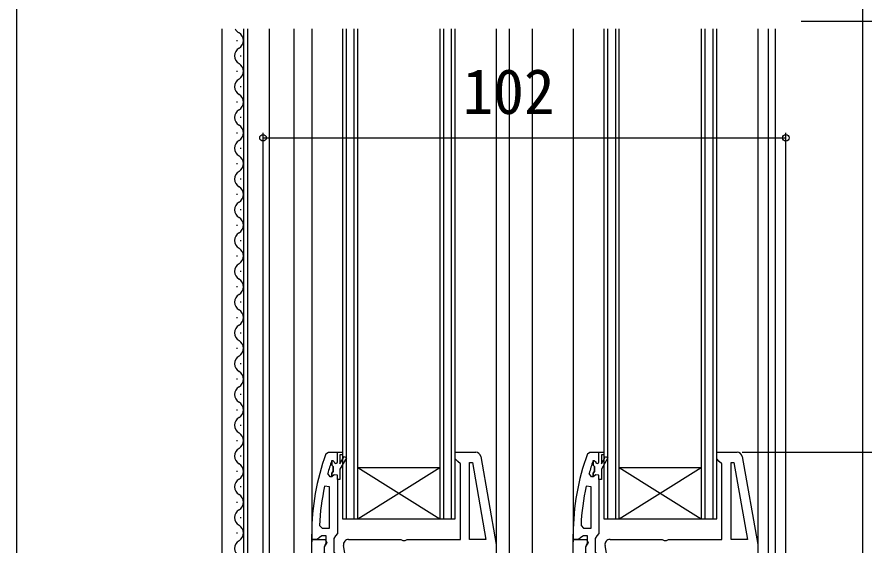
# Model space of a CAD drawing. Units: millimetres, scale not verified. Extents: x -526 to 524, y -783 to 779.
# Drawn here: x -348.8 to -183.6, y 52.1 to 155 of the extents above; entities that cross this region are included whole.
import ezdxf
from ezdxf.enums import TextEntityAlignment as Align

# ---------------------------------------------------------------- set-up
doc = ezdxf.new("R2010")
doc.units = ezdxf.units.MM
doc.header["$LTSCALE"] = 4
for name, color, linetype in [('0-2_YKK_11', 7, 'Continuous'), ('0-4_YKK_12', 2, 'Continuous'), ('0-7_YKK_D', 6, 'Continuous')]:
    doc.layers.add(name, color=color, linetype=linetype)
doc.styles.add('ＭＳ ゴシック', font='')
doc.styles.get('ＭＳ ゴシック').set_extended_font_data('MS Gothic')

msp = doc.modelspace()

# ---------------------------------------------------------------- linework, layer by layer
at = {"layer": '0-2_YKK_11'}
for points in [[(-288.521, 69.872), (-288.051, 70.2), (-285.3, 70.2), (-285.3, 69.7), (-285.8, 69.7), (-285.8, 67.9), (-284.966, 69.344), (-284.533, 69.094), (-285.8, 66.9), (-285.8, 64.9), (-286.3, 64.9), (-286.3, 65.7), (-286.89, 65.775), (-287.374, 65.4), (-287.4, 65.4), (-287.695, 65.4), (-288.177, 66.034)], [(-286.3, 68.3), (-286.3, 70.2), (-285.3, 70.2), (-285.3, 69.7), (-285.8, 69.7), (-285.8, 67.9), (-284.966, 69.344), (-284.533, 69.094), (-285.8, 66.9), (-285.8, 64.9), (-286.3, 64.9)], [(-284.1, 53.2), (-273.925, 53.2), (-273.534, 53.013), (-273.066, 53.013), (-272.676, 53.2), (-262.3, 53.2), (-262.3, 67.9), (-262.8, 68.4), (-263.3, 68.9), (-263.3, 70.2), (-259.313, 70.2)], [(-237.521, 69.872), (-237.051, 70.2), (-234.3, 70.2), (-234.3, 69.7), (-234.8, 69.7), (-234.8, 67.9), (-233.966, 69.344), (-233.533, 69.094), (-234.8, 66.9), (-234.8, 64.9), (-235.3, 64.9), (-235.3, 65.7), (-235.89, 65.775), (-236.374, 65.4), (-236.4, 65.4), (-236.695, 65.4), (-237.177, 66.034)], [(-235.3, 68.3), (-235.3, 70.2), (-234.3, 70.2), (-234.3, 69.7), (-234.8, 69.7), (-234.8, 67.9), (-233.966, 69.344), (-233.533, 69.094), (-234.8, 66.9), (-234.8, 64.9), (-235.3, 64.9)], [(-233.1, 53.2), (-222.925, 53.2), (-222.534, 53.013), (-222.066, 53.013), (-221.676, 53.2), (-211.3, 53.2), (-211.3, 67.9), (-211.8, 68.4), (-212.3, 68.9), (-212.3, 70.2), (-208.313, 70.2)], [(-287.426, 68.465), (-287.4, 68.517), (-287.4, 67.694), (-287.137, 67.397), (-287.137, 66.404), (-287.4, 66.107), (-287.4, 65.4), (-287.4, 66.107), (-287.137, 66.404), (-287.137, 67.397), (-287.4, 67.694), (-287.4, 68.6), (-287.2, 68.6), (-286.9, 68.3)], [(-258.328, 69.374), (-255.3, 52.2), (-255.3, -4.8)], [(-236.426, 68.465), (-236.4, 68.517), (-236.4, 67.694), (-236.137, 67.397), (-236.137, 66.404), (-236.4, 66.107), (-236.4, 65.4), (-236.4, 66.107), (-236.137, 66.404), (-236.137, 67.397), (-236.4, 67.694), (-236.4, 68.6), (-236.2, 68.6), (-235.9, 68.3)], [(-207.328, 69.374), (-204.3, 52.2), (-204.3, -4.8)], [(-286.3, 64.9), (-286.3, 54.354), (-286.65, 53.877), (-287, 53.4), (-287, 50.703), (-285.194, 48.393), (-284.8, 48.2), (-284.3, 47.7), (-284.3, 46.7), (-285.776, 46.7), (-288.887, 50.682)], [(-235.3, 64.9), (-235.3, 54.354), (-235.65, 53.877), (-236, 53.4), (-236, 50.703), (-234.194, 48.393), (-233.8, 48.2), (-233.3, 47.7), (-233.3, 46.7), (-234.776, 46.7), (-237.887, 50.682)], [(-287.8, 55.4), (-287.8, 63.453), (-288.788, 63.559)], [(-236.8, 55.4), (-236.8, 63.453), (-237.788, 63.559)], [(-289.764, 55.921), (-289.264, 55.4), (-287.8, 55.4)], [(-238.764, 55.921), (-238.264, 55.4), (-236.8, 55.4)], [(-288.7, 52.099), (-288.5, 52.499), (-288.5, 53.9), (-289.3, 53.9), (-289.777, 53.55), (-290.254, 53.2), (-291.3, 53.2), (-291.3, 54.2)], [(-291.3, -4.8), (-291.3, 53.2), (-288.677, 53.2), (-288.358, 52.624), (-288.9, 51.757), (-288.9, 46.4), (-284.093, 46.4), (-285.085, 52.027)], [(-237.7, 52.099), (-237.5, 52.499), (-237.5, 53.9), (-238.3, 53.9), (-238.777, 53.55), (-239.254, 53.2), (-240.3, 53.2), (-240.3, 54.2)], [(-240.3, -4.8), (-240.3, 53.2), (-237.677, 53.2), (-237.358, 52.624), (-237.9, 51.757), (-237.9, 46.4), (-233.093, 46.4), (-234.085, 52.027)]]:
    msp.add_lwpolyline(points, dxfattribs=at)
for points in [[(-259.952, 68.219), (-257.304, 53.2), (-260.5, 53.2), (-260.5, 68.171)], [(-208.952, 68.219), (-206.304, 53.2), (-209.5, 53.2), (-209.5, 68.171)]]:
    msp.add_lwpolyline(points, close=True, dxfattribs=at)
for centre, radius, start, end in [((-245.3, 54.126), 46, 159.9829, 179.90699), ((-259.313, 69.2), 1, 9.99998, 89.99996), ((-194.3, 54.126), 46, 159.9829, 179.90699), ((-208.313, 69.2), 1, 9.99998, 89.99996), ((-245.3, 54.126), 44.5, 161.20231, 164.47814), ((-286.6, 68.3), 0.3, 179.99999, 0.00001), ((-194.3, 54.126), 44.5, 161.20231, 164.47814), ((-235.6, 68.3), 0.3, 179.99999, 0.00001), ((-245.3, 54.126), 44.5, 167.76086, 177.68844), ((-194.3, 54.126), 44.5, 167.76086, 177.68844), ((-284.1, 52.2), 1, 90, 189.99998), ((-233.1, 52.2), 1, 90, 189.99998)]:
    msp.add_arc(centre, radius, start, end, dxfattribs=at)
at = {"layer": '0-4_YKK_12'}
for p, q in [((-183.8, 1.2), (-183.8, 322.2)), ((-195.8, 154.229), (-180.8, 154.229)), ((-308.8, 152.729), (-308.8, -21.8)), ((-304.6, 152.729), (-304.6, 23.2)), ((-303.8, 152.729), (-303.8, 23.2)), ((-299.6, 152.729), (-299.6, 23.2)), ((-294.8, 152.729), (-294.8, -21.8)), ((-291.302, 152.729), (-291.3, 52.7)), ((-285.3, 152.729), (-285.3, 57.2)), ((-284.6, 152.729), (-284.6, 57.2)), ((-283, 57.2), (-283, 152.729)), ((-282.3, 57.2), (-282.3, 152.729)), ((-266.3, 152.729), (-266.3, 57.2)), ((-265.6, 152.729), (-265.6, 57.2)), ((-264, 57.2), (-264, 152.729)), ((-263.3, 57.2), (-263.3, 152.729)), ((-255.3, 152.729), (-255.3, 50.174)), ((-252.798, 152.729), (-252.798, -5.8)), ((-248.298, 152.729), (-248.298, -5.8)), ((-240.3, 152.729), (-240.3, 52.7)), ((-234.3, 152.729), (-234.3, 57.2)), ((-233.6, 152.729), (-233.6, 57.2)), ((-232, 57.2), (-232, 152.729)), ((-231.3, 57.2), (-231.3, 152.729)), ((-215.3, 152.729), (-215.3, 57.2)), ((-214.6, 152.729), (-214.6, 57.2)), ((-213, 57.2), (-213, 152.729)), ((-212.3, 57.2), (-212.3, 152.729)), ((-204.3, 152.729), (-204.3, 52.174)), ((-202.2, 1.2), (-202.2, 152.729)), ((-200.8, 1.2), (-200.8, 152.729)), ((-305.86, 150.35), (-305.86, 150.55)), ((-305.1, 147.35), (-305.1, 147.55)), ((-305.86, 144.35), (-305.86, 144.55)), ((-305.1, 141.35), (-305.1, 141.55)), ((-305.86, 138.35), (-305.86, 138.55)), ((-305.1, 135.35), (-305.1, 135.55)), ((-305.86, 132.35), (-305.86, 132.55)), ((-305.1, 129.35), (-305.1, 129.55)), ((-305.86, 126.35), (-305.86, 126.55)), ((-305.1, 123.35), (-305.1, 123.55)), ((-305.86, 120.35), (-305.86, 120.55)), ((-305.1, 117.35), (-305.1, 117.55)), ((-305.86, 114.35), (-305.86, 114.55)), ((-305.1, 111.35), (-305.1, 111.55)), ((-305.86, 108.35), (-305.86, 108.55)), ((-305.1, 105.35), (-305.1, 105.55)), ((-305.86, 102.35), (-305.86, 102.55)), ((-305.1, 99.35), (-305.1, 99.55)), ((-305.86, 96.35), (-305.86, 96.55)), ((-305.1, 93.35), (-305.1, 93.55)), ((-305.86, 90.35), (-305.86, 90.55)), ((-305.1, 87.35), (-305.1, 87.55)), ((-305.86, 84.35), (-305.86, 84.55)), ((-305.1, 81.35), (-305.1, 81.55)), ((-305.86, 78.35), (-305.86, 78.55)), ((-305.1, 75.35), (-305.1, 75.55)), ((-305.86, 72.35), (-305.86, 72.55)), ((-305.1, 69.35), (-305.1, 69.55)), ((-305.86, 66.35), (-305.86, 66.55)), ((-282.3, 67.2), (-266.3, 67.2)), ((-282.3, 67.2), (-266.3, 57.2)), ((-282.3, 57.2), (-266.3, 67.2)), ((-231.3, 67.2), (-215.3, 67.2)), ((-231.3, 67.2), (-215.3, 57.2)), ((-231.3, 57.2), (-215.3, 67.2)), ((-305.1, 63.35), (-305.1, 63.55)), ((-305.86, 60.35), (-305.86, 60.55)), ((-305.1, 57.35), (-305.1, 57.55)), ((-285.3, 57.2), (-263.3, 57.2)), ((-234.3, 57.2), (-212.3, 57.2)), ((-305.86, 54.35), (-305.86, 54.55))]:
    msp.add_line(p, q, dxfattribs=at)
for centre, start, end in [((-304.642, 153.45), 204.81317, 240.79746), ((-306.318, 150.45), 299.20254, 60.79746), ((-304.642, 147.45), 119.20254, 240.79746), ((-306.318, 144.45), 299.20254, 60.79746), ((-304.642, 141.45), 119.20254, 240.79746), ((-306.318, 138.45), 299.20254, 60.79746), ((-304.642, 135.45), 119.20254, 240.79746), ((-306.318, 132.45), 299.20254, 60.79746), ((-304.642, 129.45), 119.20254, 240.79746), ((-306.318, 126.45), 299.20254, 60.79746), ((-304.642, 123.45), 119.20254, 240.79746), ((-306.318, 120.45), 299.20254, 60.79746), ((-304.642, 117.45), 119.20254, 240.79746), ((-306.318, 114.45), 299.20254, 60.79746), ((-304.642, 111.45), 119.20254, 240.79746), ((-306.318, 108.45), 299.20254, 60.79746), ((-304.642, 105.45), 119.20254, 240.79746), ((-306.318, 102.45), 299.20254, 60.79746), ((-304.642, 99.45), 119.20254, 240.79746), ((-306.318, 96.45), 299.20254, 60.79746), ((-304.642, 93.45), 119.20254, 240.79746), ((-306.318, 90.45), 299.20254, 60.79746), ((-304.642, 87.45), 119.20254, 240.79746), ((-306.318, 84.45), 299.20254, 60.79746), ((-304.642, 81.45), 119.20254, 240.79746), ((-306.318, 78.45), 299.20254, 60.79746), ((-304.642, 75.45), 119.20254, 240.79746), ((-306.318, 72.45), 299.20254, 60.79746), ((-304.642, 69.45), 119.20254, 240.79746), ((-306.318, 66.45), 299.20254, 60.79746), ((-304.642, 63.45), 119.20254, 240.79746), ((-306.318, 60.45), 299.20254, 60.79746), ((-304.642, 57.45), 119.20254, 240.79746), ((-306.318, 54.45), 299.20254, 60.79746), ((-304.642, 51.45), 119.20254, 240.79746)]:
    msp.add_arc(centre, 1.718, start, end, dxfattribs=at)
at = {"layer": '0-7_YKK_D'}
for p, q in [((-348.8, -21.8), (-348.8, 324.2)), ((-300.8, -14.5), (-300.8, 132.489)), ((-198.8, -0.8), (-198.8, 132.489)), ((-300.8, 131.489), (-198.8, 131.489)), ((-207.313, 70.2), (-59.8, 70.2))]:
    msp.add_line(p, q, dxfattribs=at)
for centre in [(-300.8, 131.489), (-198.8, 131.489)]:
    msp.add_circle(centre, 0.637, dxfattribs=at)

# ---------------------------------------------------------------- texts
at = {"layer": '0-7_YKK_D', "style": 'ＭＳ ゴシック'}
msp.add_text('102', height=8.798, dxfattribs=at).set_placement((-261.866, 133.489), align=Align.BOTTOM_LEFT)

doc.saveas('drawing.dxf')
